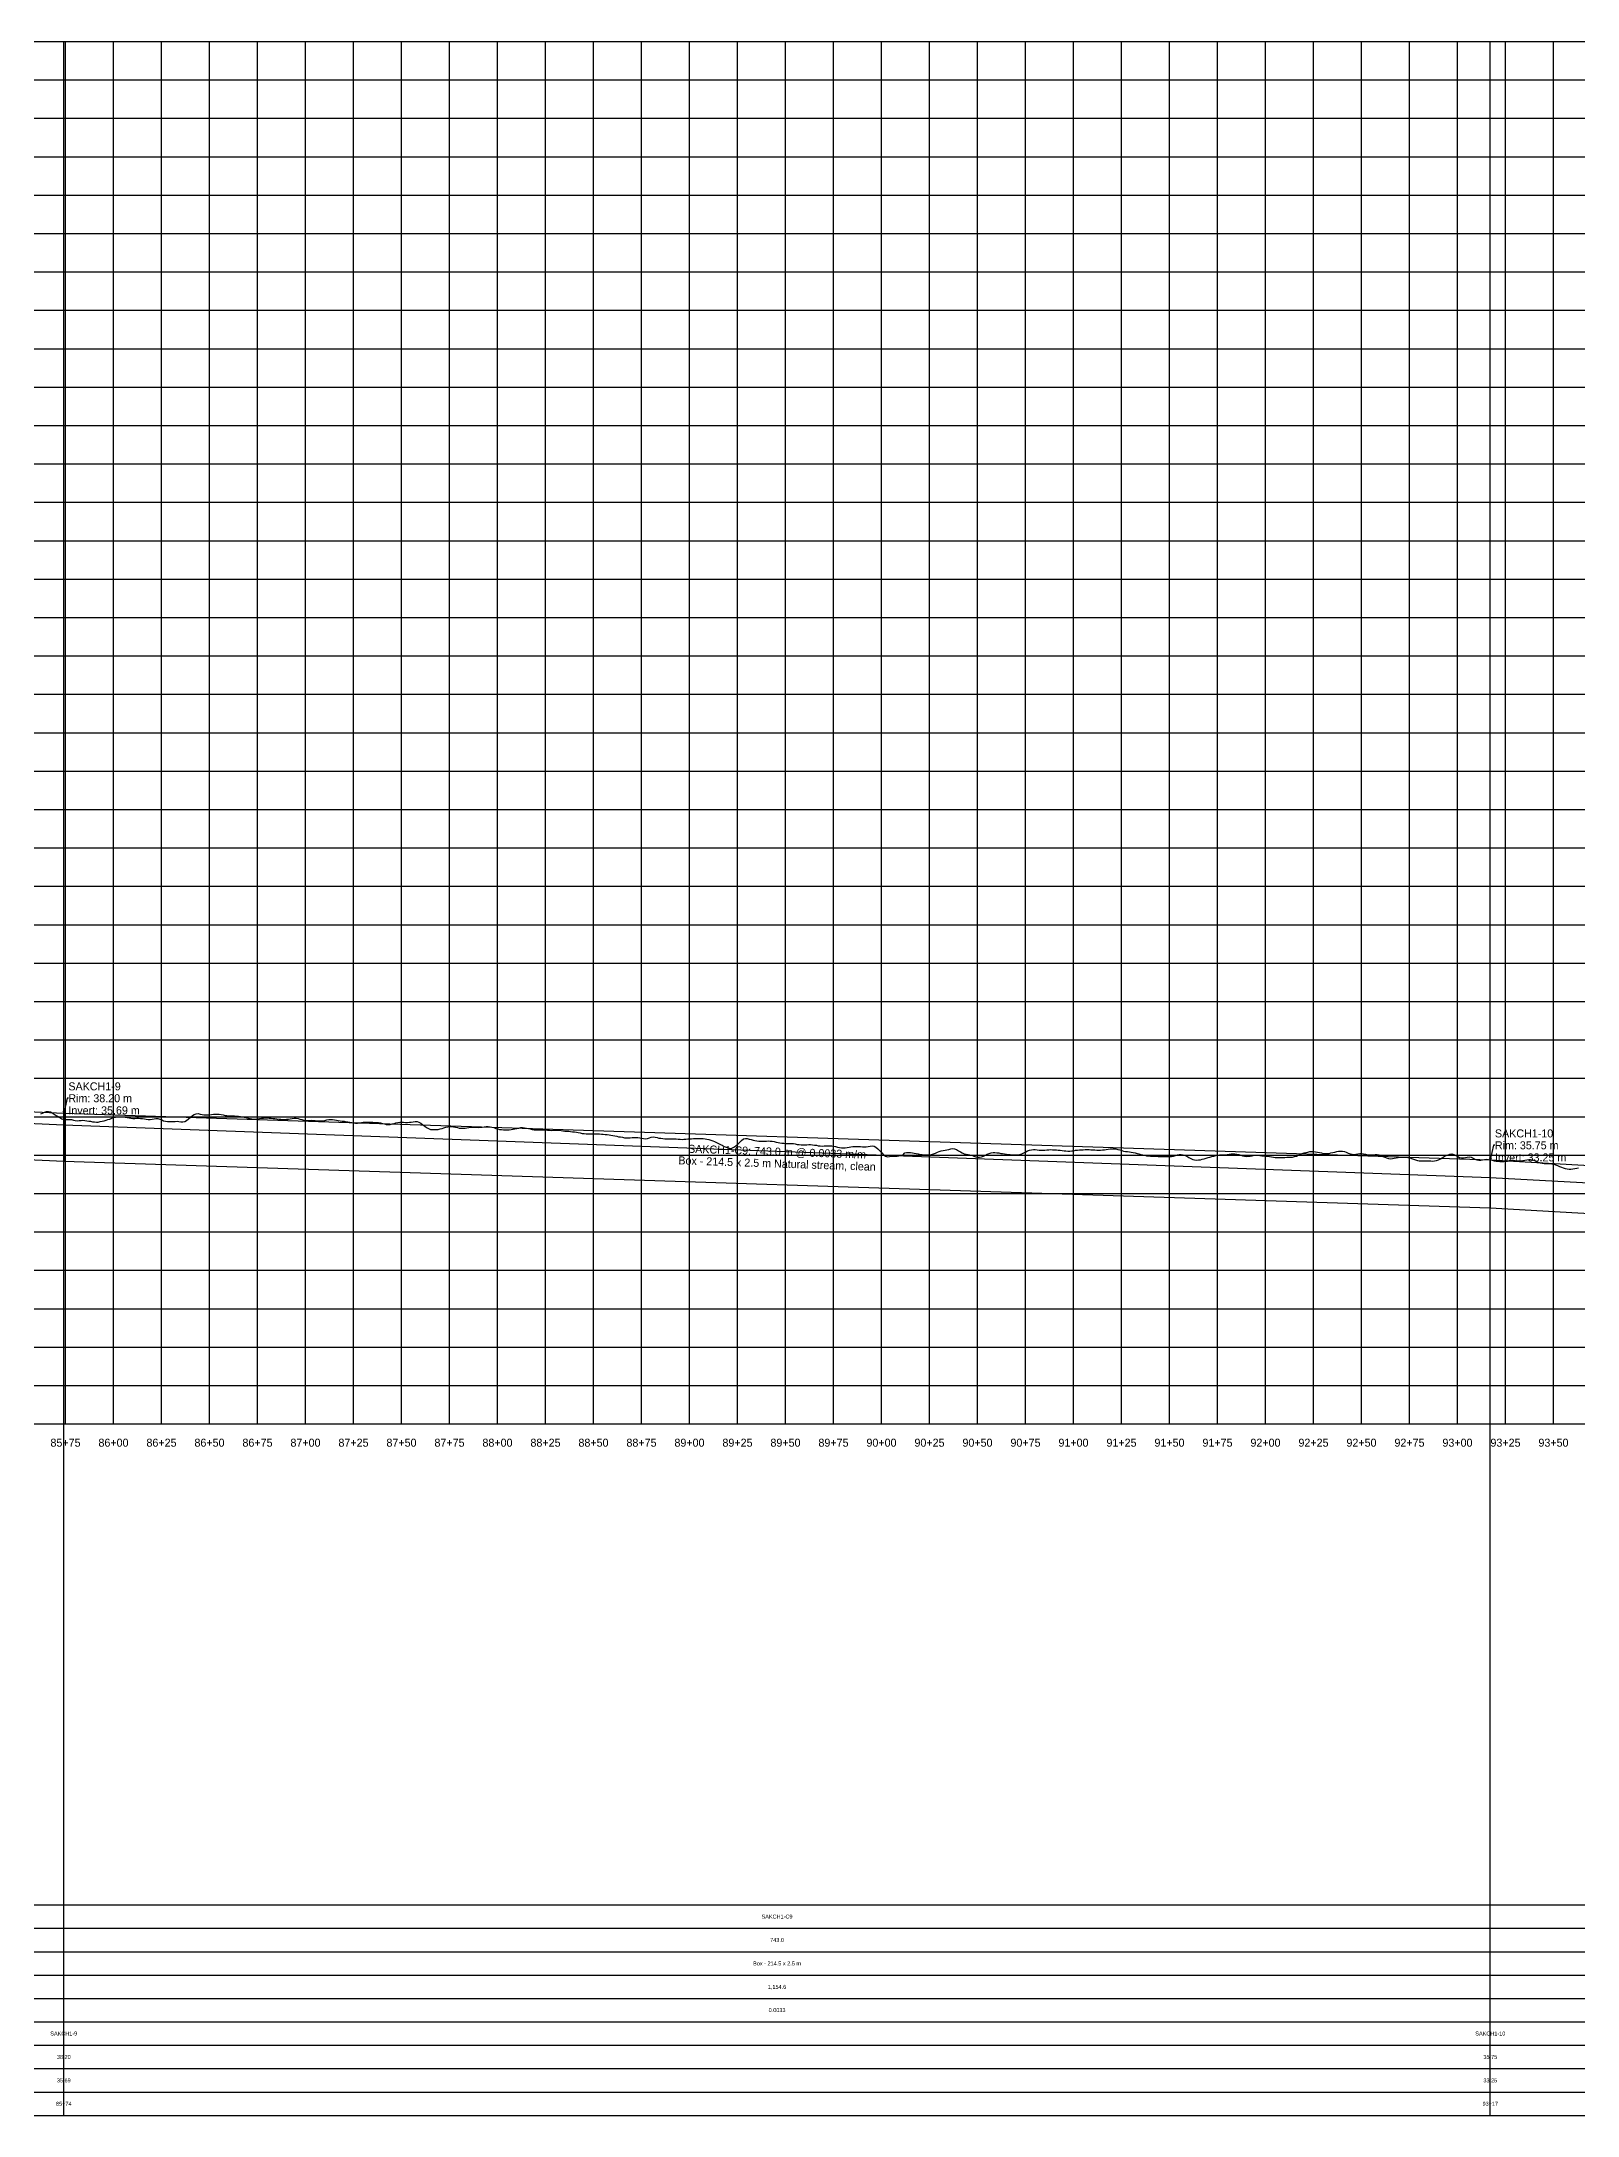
# Model space of a CAD drawing. Extents: x -64 to 12506, y -140 to 942.
# Drawn here: x 8562 to 9363, y -140 to 940 of the extents above; entities that cross this region are included whole.
import ezdxf
from ezdxf.enums import TextEntityAlignment as Align

# ---------------------------------------------------------------- set-up
doc = ezdxf.new("R2010")
doc.units = 0
for name, color, linetype in [('Annotation', 7, 'Continuous'), ('Annotation_Table', 254, 'Continuous'), ('Crown', 7, 'Continuous'), ('Grid', 254, 'Continuous'), ('Grid_Text', 7, 'Continuous'), ('Ground_Elevation', 3, 'Continuous'), ('Hydraulic_Grade', 5, 'Continuous'), ('Invert', 7, 'Continuous'), ('Structure', 7, 'Continuous')]:
    doc.layers.add(name, color=color, linetype=linetype)

msp = doc.modelspace()

# ---------------------------------------------------------------- linework, layer by layer
at = {"layer": 'Annotation', "color": 0}
for points in [[(8576.5, 389.6), (8575.8, 389.6), (8574.1, 381.9)], [(9319.5, 365.1), (9318.8, 365.1), (9317.1, 357.5)]]:
    msp.add_lwpolyline(points, dxfattribs=at)
for points in [[(8574.1, 381.9), (8573.9, 382.9), (8574.6, 382.8)], [(9317.1, 357.5), (9316.9, 358.5), (9317.6, 358.3)]]:
    msp.add_lwpolyline(points, close=True, dxfattribs=at)
at = {"layer": 'Annotation_Table', "color": 254}
for points in [[(8574.1, -140.2), (8574.1, 940)], [(9317.1, -140.2), (9317.1, 940)], [(-25, -30.5), (12475, -30.5)], [(-25, -42.7), (12475, -42.7)], [(-25, -54.9), (12475, -54.9)], [(-25, -67.1), (12475, -67.1)], [(-25, -79.2), (12475, -79.2)], [(-25, -91.4), (12475, -91.4)], [(-25, -103.6), (12475, -103.6)], [(-25, -115.8), (12475, -115.8)], [(-25, -128), (12475, -128)], [(-25, -140.2), (12475, -140.2)]]:
    msp.add_lwpolyline(points, dxfattribs=at)
at = {"layer": 'Crown', "color": 0}
for points in [[(7461.1, 433.1), (8574.1, 381.9)], [(8574.1, 381.9), (8574.1, 381.9)], [(8574.1, 381.9), (9317.1, 357.5)], [(9317.1, 357.5), (9317.1, 357.5)], [(9317.1, 357.5), (10403.8, 295.6)]]:
    msp.add_lwpolyline(points, dxfattribs=at)
at = {"layer": 'Grid', "color": 254}
for points in [[(-25, 940), (12475, 940)], [(8575, 220), (8575, 940)], [(8600, 220), (8600, 940)], [(8625, 220), (8625, 940)], [(8650, 220), (8650, 940)], [(8675, 220), (8675, 940)], [(8700, 220), (8700, 940)], [(8725, 220), (8725, 940)], [(8750, 220), (8750, 940)], [(8775, 220), (8775, 940)], [(8800, 220), (8800, 940)], [(8825, 220), (8825, 940)], [(8850, 220), (8850, 940)], [(8875, 220), (8875, 940)], [(8900, 220), (8900, 940)], [(8925, 220), (8925, 940)], [(8950, 220), (8950, 940)], [(8975, 220), (8975, 940)], [(9000, 220), (9000, 940)], [(9025, 220), (9025, 940)], [(9050, 220), (9050, 940)], [(9075, 220), (9075, 940)], [(9100, 220), (9100, 940)], [(9125, 220), (9125, 940)], [(9150, 220), (9150, 940)], [(9175, 220), (9175, 940)], [(9200, 220), (9200, 940)], [(9225, 220), (9225, 940)], [(9250, 220), (9250, 940)], [(9275, 220), (9275, 940)], [(9300, 220), (9300, 940)], [(9325, 220), (9325, 940)], [(9350, 220), (9350, 940)], [(-25, 920), (12475, 920)], [(-25, 900), (12475, 900)], [(-25, 880), (12475, 880)], [(-25, 860), (12475, 860)], [(-25, 840), (12475, 840)], [(-25, 820), (12475, 820)], [(-25, 800), (12475, 800)], [(-25, 780), (12475, 780)], [(-25, 760), (12475, 760)], [(-25, 740), (12475, 740)], [(-25, 720), (12475, 720)], [(-25, 700), (12475, 700)], [(-25, 680), (12475, 680)], [(-25, 660), (12475, 660)], [(-25, 640), (12475, 640)], [(-25, 620), (12475, 620)], [(-25, 600), (12475, 600)], [(-25, 580), (12475, 580)], [(-25, 560), (12475, 560)], [(-25, 540), (12475, 540)], [(-25, 520), (12475, 520)], [(-25, 500), (12475, 500)], [(-25, 480), (12475, 480)], [(-25, 460), (12475, 460)], [(-25, 440), (12475, 440)], [(-25, 420), (12475, 420)], [(-25, 400), (12475, 400)], [(-25, 380), (12475, 380)], [(-25, 360), (12475, 360)], [(-25, 340), (12475, 340)], [(-25, 320), (12475, 320)], [(-25, 300), (12475, 300)], [(-25, 280), (12475, 280)], [(-25, 260), (12475, 260)], [(-25, 240), (12475, 240)], [(-25, 220), (12475, 220)]]:
    msp.add_lwpolyline(points, dxfattribs=at)
at = {"layer": 'Ground_Elevation', "color": 3}
msp.add_lwpolyline([(8562.1, 381.5), (8563.1, 381.9), (8564.1, 382.3), (8565.1, 382.7), (8566.1, 382.7), (8567.1, 382.5), (8568.1, 382), (8569.1, 381.4), (8570.1, 380.7), (8571.1, 380.1), (8572.1, 379.5), (8573.1, 378.9), (8574.1, 378.5), (8575.1, 378.5), (8576.1, 378.6), (8577.1, 378.6), (8578.1, 378.5), (8579.1, 378.2), (8580.1, 378), (8581.1, 377.9), (8582.1, 378), (8583.1, 378.1), (8584.1, 378.2), (8585.1, 378.1), (8586.1, 377.9), (8587.1, 377.7), (8588.1, 377.6), (8589.1, 377.4), (8590.1, 377.3), (8591.1, 377.1), (8592.1, 377.2), (8593.1, 377.5), (8594.1, 377.7), (8595.1, 377.9), (8596.1, 378.2), (8597.1, 378.5), (8598.1, 378.8), (8599.1, 379.2), (8600.1, 379.5), (8601.1, 379.8), (8602.1, 380), (8603.1, 380), (8604.1, 380), (8605.1, 379.9), (8606.1, 379.7), (8607.1, 379.5), (8608.1, 379.4), (8609.1, 379.3), (8610.1, 379.1), (8611.1, 379.1), (8612.1, 379.2), (8613.1, 379.2), (8614.1, 379.1), (8615.1, 379), (8616.1, 378.9), (8617.1, 378.7), (8618.1, 378.5), (8619.1, 378.5), (8620.1, 378.7), (8621.1, 378.9), (8622.1, 379.1), (8623.1, 379.1), (8624.1, 378.7), (8625.1, 378.3), (8626.1, 377.9), (8627.1, 377.6), (8628.1, 377.5), (8629.1, 377.5), (8630.1, 377.5), (8631.1, 377.5), (8632.1, 377.5), (8633.1, 377.6), (8634.1, 377.5), (8635.1, 377.4), (8636.1, 377.3), (8637.1, 377.5), (8638.1, 378.1), (8639.1, 378.9), (8640.1, 379.8), (8641.1, 380.6), (8642.1, 381.2), (8643.1, 381.5), (8644.1, 381.6), (8645.1, 381.4), (8646.1, 381.2), (8647.1, 381), (8648.1, 380.9), (8649.1, 380.9), (8650.1, 380.9), (8651.1, 381.1), (8652.1, 381.3), (8653.1, 381.4), (8654.1, 381.4), (8655.1, 381.3), (8656.1, 381.1), (8657.1, 380.9), (8658.1, 380.7), (8659.1, 380.6), (8660.1, 380.5), (8661.1, 380.5), (8662.1, 380.5), (8663.1, 380.4), (8664.1, 380.3), (8665.1, 380.3), (8666.1, 380.1), (8667.1, 380), (8668.1, 379.8), (8669.1, 379.5), (8670.1, 379.3), (8671.1, 379.1), (8672.1, 378.9), (8673.1, 378.8), (8674.1, 378.8), (8675.1, 378.9), (8676.1, 379.1), (8677.1, 379.2), (8678.1, 379.3), (8679.1, 379.4), (8680.1, 379.4), (8681.1, 379.3), (8682.1, 379.2), (8683.1, 379.1), (8684.1, 379.1), (8685.1, 378.9), (8686.1, 378.8), (8687.1, 378.7), (8688.1, 378.6), (8689.1, 378.6), (8690.1, 378.7), (8691.1, 378.7), (8692.1, 378.9), (8693.1, 379.1), (8694.1, 379.2), (8695.1, 379.3), (8696.1, 379.1), (8697.1, 378.8), (8698.1, 378.5), (8699.1, 378.2), (8700.1, 378.1), (8701.1, 378.1), (8702.1, 378.1), (8703.1, 378.2), (8704.1, 378.1), (8705.1, 378), (8706.1, 377.9), (8707.1, 377.8), (8708.1, 377.8), (8709.1, 377.9), (8710.1, 378.1), (8711.1, 378.3), (8712.1, 378.5), (8713.1, 378.6), (8714.1, 378.5), (8715.1, 378.4), (8716.1, 378.2), (8717.1, 378), (8718.1, 377.8), (8719.1, 377.7), (8720.1, 377.6), (8721.1, 377.4), (8722.1, 377.3), (8723.1, 377.1), (8724.1, 376.9), (8725.1, 376.8), (8726.1, 376.7), (8727.1, 376.7), (8728.1, 376.8), (8729.1, 376.9), (8730.1, 377.1), (8731.1, 377.2), (8732.1, 377.2), (8733.1, 377.2), (8734.1, 377.1), (8735.1, 377.1), (8736.1, 377), (8737.1, 377), (8738.1, 376.9), (8739.1, 376.8), (8740.1, 376.5), (8741.1, 376.3), (8742.1, 376), (8743.1, 376), (8744.1, 376), (8745.1, 376.2), (8746.1, 376.5), (8747.1, 376.8), (8748.1, 377), (8749.1, 377.2), (8750.1, 377.2), (8751.1, 377.1), (8752.1, 377), (8753.1, 377), (8754.1, 377.1), (8755.1, 377.2), (8756.1, 377.4), (8757.1, 377.5), (8758.1, 377.5), (8759.1, 377.1), (8760.1, 376.6), (8761.1, 375.8), (8762.1, 375), (8763.1, 374.3), (8764.1, 373.8), (8765.1, 373.4), (8766.1, 373.3), (8767.1, 373.3), (8768.1, 373.3), (8769.1, 373.4), (8770.1, 373.6), (8771.1, 373.9), (8772.1, 374.2), (8773.1, 374.5), (8774.1, 374.7), (8775.1, 374.9), (8776.1, 374.9), (8777.1, 374.7), (8778.1, 374.5), (8779.1, 374.3), (8780.1, 374.1), (8781.1, 374), (8782.1, 374.1), (8783.1, 374.1), (8784.1, 374.2), (8785.1, 374.4), (8786.1, 374.5), (8787.1, 374.5), (8788.1, 374.5), (8789.1, 374.5), (8790.1, 374.4), (8791.1, 374.5), (8792.1, 374.6), (8793.1, 374.7), (8794.1, 374.9), (8795.1, 374.9), (8796.1, 374.8), (8797.1, 374.6), (8798.1, 374.3), (8799.1, 373.9), (8800.1, 373.6), (8801.1, 373.4), (8802.1, 373.3), (8803.1, 373.2), (8804.1, 373.2), (8805.1, 373.2), (8806.1, 373.2), (8807.1, 373.4), (8808.1, 373.5), (8809.1, 373.7), (8810.1, 373.9), (8811.1, 374.1), (8812.1, 374.3), (8813.1, 374.3), (8814.1, 374.2), (8815.1, 374.1), (8816.1, 373.9), (8817.1, 373.7), (8818.1, 373.4), (8819.1, 373.2), (8820.1, 373.1), (8821.1, 373.1), (8822.1, 373.1), (8823.1, 373.2), (8824.1, 373.2), (8825.1, 373.1), (8826.1, 373), (8827.1, 372.9), (8828.1, 372.8), (8829.1, 372.9), (8830.1, 373), (8831.1, 373), (8832.1, 372.9), (8833.1, 372.8), (8834.1, 372.6), (8835.1, 372.5), (8836.1, 372.4), (8837.1, 372.4), (8838.1, 372.3), (8839.1, 372.2), (8840.1, 372.1), (8841.1, 372), (8842.1, 371.8), (8843.1, 371.6), (8844.1, 371.3), (8845.1, 371.2), (8846.1, 371.1), (8847.1, 371.1), (8848.1, 371.1), (8849.1, 371.1), (8850.1, 371.1), (8851.1, 371.1), (8852.1, 371), (8853.1, 371), (8854.1, 370.9), (8855.1, 370.9), (8856.1, 370.8), (8857.1, 370.7), (8858.1, 370.5), (8859.1, 370.4), (8860.1, 370.2), (8861.1, 370), (8862.1, 369.8), (8863.1, 369.6), (8864.1, 369.6), (8865.1, 369.3), (8866.1, 369), (8867.1, 369), (8868.1, 369), (8869.1, 369), (8870.1, 369.1), (8871.1, 369.1), (8872.1, 369.1), (8873.1, 369.1), (8874.1, 369), (8875.1, 368.9), (8876.1, 368.7), (8877.1, 368.5), (8878.1, 368.6), (8879.1, 369), (8880.1, 369.3), (8881.1, 369.5), (8882.1, 369.4), (8883.1, 369.1), (8884.1, 368.9), (8885.1, 368.8), (8886.1, 368.7), (8887.1, 368.5), (8888.1, 368.4), (8889.1, 368.4), (8890.1, 368.4), (8891.1, 368.4), (8892.1, 368.4), (8893.1, 368.4), (8894.1, 368.3), (8895.1, 368.3), (8896.1, 368.2), (8897.1, 368.3), (8898.1, 368.3), (8899.1, 368.4), (8900.1, 368.4), (8901.1, 368.5), (8902.1, 368.6), (8903.1, 368.7), (8904.1, 368.7), (8905.1, 368.7), (8906.1, 368.6), (8907.1, 368.6), (8908.1, 368.5), (8909.1, 368.3), (8910.1, 368.1), (8911.1, 367.8), (8912.1, 367.4), (8913.1, 367), (8914.1, 366.5), (8915.1, 366.1), (8916.1, 365.6), (8917.1, 365.1), (8918.1, 364.5), (8919.1, 364.1), (8920.1, 363.7), (8921.1, 363.5), (8922.1, 363.6), (8923.1, 364.1), (8924.1, 364.8), (8925.1, 365.7), (8926.1, 366.6), (8927.1, 367.6), (8928.1, 368.4), (8929.1, 368.7), (8930.1, 368.6), (8931.1, 368.3), (8932.1, 368.1), (8933.1, 367.8), (8934.1, 367.6), (8935.1, 367.4), (8936.1, 367.2), (8937.1, 367.2), (8938.1, 367.2), (8939.1, 367.3), (8940.1, 367.3), (8941.1, 367.4), (8942.1, 367.3), (8943.1, 367.2), (8944.1, 367), (8945.1, 366.8), (8946.1, 366.6), (8947.1, 366.4), (8948.1, 366.3), (8949.1, 366.2), (8950.1, 366.1), (8951.1, 366.1), (8952.1, 366.1), (8953.1, 366.1), (8954.1, 366), (8955.1, 365.8), (8956.1, 365.6), (8957.1, 365.5), (8958.1, 365.3), (8959.1, 365.3), (8960.1, 365.3), (8961.1, 365.4), (8962.1, 365.5), (8963.1, 365.5), (8964.1, 365.4), (8965.1, 365.2), (8966.1, 365.1), (8967.1, 364.9), (8968.1, 364.8), (8969.1, 364.7), (8970.1, 364.8), (8971.1, 364.9), (8972.1, 364.9), (8973.1, 364.9), (8974.1, 364.8), (8975.1, 364.7), (8976.1, 364.4), (8977.1, 364.1), (8978.1, 363.9), (8979.1, 363.8), (8980.1, 363.8), (8981.1, 363.8), (8982.1, 364), (8983.1, 364.2), (8984.1, 364.3), (8985.1, 364.4), (8986.1, 364.4), (8987.1, 364.4), (8988.1, 364.4), (8989.1, 364.4), (8990.1, 364.3), (8991.1, 364.3), (8992.1, 364.3), (8993.1, 364.5), (8994.1, 364.7), (8995.1, 364.9), (8996.1, 364.7), (8997.1, 364.1), (8998.1, 363.2), (8999.1, 362.2), (9000.1, 361.1), (9001.1, 360.1), (9002.1, 359.4), (9003.1, 359.1), (9004.1, 359.3), (9005.1, 359.5), (9006.1, 359.5), (9007.1, 359.5), (9008.1, 359.5), (9009.1, 359.6), (9010.1, 360), (9011.1, 360), (9012.1, 361.1), (9013.1, 361.3), (9014.1, 361.3), (9015.1, 361.3), (9016.1, 361.2), (9017.1, 361), (9018.1, 360.8), (9019.1, 360.6), (9020.1, 360.4), (9021.1, 360.3), (9022.1, 360.1), (9023.1, 360.1), (9024.1, 360.1), (9025.1, 360.2), (9026.1, 360.4), (9027.1, 360.7), (9028.1, 361), (9029.1, 361.5), (9030.1, 361.9), (9031.1, 362.2), (9032.1, 362.4), (9033.1, 362.5), (9034.1, 362.8), (9035.1, 363), (9036.1, 363.3), (9037.1, 363.4), (9038.1, 363.2), (9039.1, 362.9), (9040.1, 362.3), (9041.1, 361.7), (9042.1, 361.1), (9043.1, 360.7), (9044.1, 360.5), (9045.1, 360.3), (9046.1, 360.1), (9047.1, 359.9), (9048.1, 359.5), (9049.1, 359.1), (9050.1, 358.9), (9051.1, 358.9), (9052.1, 359.1), (9053.1, 359.5), (9054.1, 360), (9055.1, 360.5), (9056.1, 360.9), (9057.1, 361.1), (9058.1, 361.3), (9059.1, 361.3), (9060.1, 361.2), (9061.1, 361.1), (9062.1, 360.9), (9063.1, 360.8), (9064.1, 360.6), (9065.1, 360.5), (9066.1, 360.4), (9067.1, 360.3), (9068.1, 360.2), (9069.1, 360.1), (9070.1, 360.1), (9071.1, 360.1), (9072.1, 360.3), (9073.1, 360.7), (9074.1, 361.2), (9075.1, 361.7), (9076.1, 362.2), (9077.1, 362.6), (9078.1, 362.8), (9079.1, 362.9), (9080.1, 362.9), (9081.1, 362.8), (9082.1, 362.6), (9083.1, 362.6), (9084.1, 362.6), (9085.1, 362.6), (9086.1, 362.7), (9087.1, 362.8), (9088.1, 362.9), (9089.1, 362.8), (9090.1, 362.8), (9091.1, 362.7), (9092.1, 362.6), (9093.1, 362.5), (9094.1, 362.4), (9095.1, 362.3), (9096.1, 362.2), (9097.1, 362.1), (9098.1, 362.1), (9099.1, 362.2), (9100.1, 362.3), (9101.1, 362.5), (9102.1, 362.6), (9103.1, 362.7), (9104.1, 362.8), (9105.1, 362.8), (9106.1, 362.9), (9107.1, 362.9), (9108.1, 362.9), (9109.1, 362.8), (9110.1, 362.8), (9111.1, 362.7), (9112.1, 362.6), (9113.1, 362.6), (9114.1, 362.6), (9115.1, 362.7), (9116.1, 362.8), (9117.1, 363), (9118.1, 363.1), (9119.1, 363.2), (9120.1, 363.3), (9121.1, 363.3), (9122.1, 363.2), (9123.1, 363), (9124.1, 362.7), (9125.1, 362.4), (9126.1, 362.1), (9127.1, 361.9), (9128.1, 361.8), (9129.1, 361.7), (9130.1, 361.5), (9131.1, 361.4), (9132.1, 361.2), (9133.1, 360.9), (9134.1, 360.6), (9135.1, 360.3), (9136.1, 360.1), (9137.1, 359.9), (9138.1, 359.7), (9139.1, 359.6), (9140.1, 359.5), (9141.1, 359.5), (9142.1, 359.4), (9143.1, 359.4), (9144.1, 359.3), (9145.1, 359.2), (9146.1, 359.2), (9147.1, 359.2), (9148.1, 359.2), (9149.1, 359.2), (9150.1, 359.2), (9151.1, 359.3), (9152.1, 359.5), (9153.1, 359.8), (9154.1, 360.1), (9155.1, 360.3), (9156.1, 360.3), (9157.1, 360.2), (9158.1, 359.9), (9159.1, 359.4), (9160.1, 358.8), (9161.1, 358.2), (9162.1, 357.7), (9163.1, 357.5), (9164.1, 357.4), (9165.1, 357.5), (9166.1, 357.6), (9167.1, 357.9), (9168.1, 358.1), (9169.1, 358.4), (9170.1, 358.7), (9171.1, 359), (9172.1, 359.3), (9173.1, 359.5), (9174.1, 359.8), (9175.1, 360), (9176.1, 360.1), (9177.1, 360.1), (9178.1, 360.1), (9179.1, 360.1), (9180.1, 360.3), (9181.1, 360.5), (9182.1, 360.6), (9183.1, 360.7), (9184.1, 360.7), (9185.1, 360.5), (9186.1, 360.3), (9187.1, 360), (9188.1, 359.7), (9189.1, 359.4), (9190.1, 359.3), (9191.1, 359.4), (9192.1, 359.5), (9193.1, 359.7), (9194.1, 359.9), (9195.1, 360), (9196.1, 359.9), (9197.1, 359.8), (9198.1, 359.7), (9199.1, 359.6), (9200.1, 359.5), (9201.1, 359.4), (9202.1, 359.2), (9203.1, 359.1), (9204.1, 359), (9205.1, 358.8), (9206.1, 358.7), (9207.1, 358.7), (9208.1, 358.7), (9209.1, 358.7), (9210.1, 358.8), (9211.1, 358.9), (9212.1, 359), (9213.1, 359), (9214.1, 359), (9215.1, 359.2), (9216.1, 359.5), (9217.1, 359.9), (9218.1, 360.4), (9219.1, 360.8), (9220.1, 361.2), (9221.1, 361.4), (9222.1, 361.6), (9223.1, 361.8), (9224.1, 361.8), (9225.1, 361.8), (9226.1, 361.7), (9227.1, 361.6), (9228.1, 361.4), (9229.1, 361.1), (9230.1, 360.9), (9231.1, 360.8), (9232.1, 360.8), (9233.1, 360.9), (9234.1, 361.1), (9235.1, 361.3), (9236.1, 361.6), (9237.1, 361.8), (9238.1, 362), (9239.1, 362.1), (9240.1, 362), (9241.1, 361.8), (9242.1, 361.5), (9243.1, 361), (9244.1, 360.7), (9245.1, 360.5), (9246.1, 360.4), (9247.1, 360.5), (9248.1, 360.7), (9249.1, 360.9), (9250.1, 360.9), (9251.1, 360.7), (9252.1, 360.5), (9253.1, 360.2), (9254.1, 360.1), (9255.1, 360.1), (9256.1, 360.1), (9257.1, 360.3), (9258.1, 360.3), (9259.1, 360.1), (9260.1, 359.7), (9261.1, 359.3), (9262.1, 358.9), (9263.1, 358.5), (9264.1, 358.2), (9265.1, 358.1), (9266.1, 358.2), (9267.1, 358.4), (9268.1, 358.6), (9269.1, 358.8), (9270.1, 358.9), (9271.1, 359), (9272.1, 359), (9273.1, 359), (9274.1, 358.8), (9275.1, 358.6), (9276.1, 358.2), (9277.1, 357.8), (9278.1, 357.5), (9279.1, 357.2), (9280.1, 357.1), (9281.1, 357), (9282.1, 357), (9283.1, 357), (9284.1, 357), (9285.1, 357), (9286.1, 357), (9287.1, 356.9), (9288.1, 357), (9289.1, 357.2), (9290.1, 357.5), (9291.1, 358), (9292.1, 358.6), (9293.1, 359.2), (9294.1, 359.8), (9295.1, 360.2), (9296.1, 360.5), (9297.1, 360.6), (9298.1, 360.3), (9299.1, 359.8), (9300.1, 359.2), (9301.1, 358.8), (9302.1, 358.5), (9303.1, 358.5), (9304.1, 358.8), (9305.1, 359), (9306.1, 359.1), (9307.1, 358.9), (9308.1, 358.4), (9309.1, 357.9), (9310.1, 357.5), (9311.1, 357.3), (9312.1, 357.4), (9313.1, 357.5), (9314.1, 357.7), (9315.1, 357.8), (9316.1, 357.7), (9317.1, 357.5), (9318.1, 357.3), (9319.1, 357.1), (9320.1, 356.9), (9321.1, 356.8), (9322.1, 356.7), (9323.1, 356.7), (9324.1, 356.7), (9325.1, 356.8), (9326.1, 356.9), (9327.1, 357.2), (9328.1, 357.4), (9329.1, 357.4), (9330.1, 357.2), (9331.1, 357.1), (9332.1, 357), (9333.1, 357.1), (9334.1, 357.2), (9335.1, 357.4), (9336.1, 357.5), (9337.1, 357.7), (9338.1, 357.7), (9339.1, 357.5), (9340.1, 357.2), (9341.1, 356.7), (9342.1, 356.3), (9343.1, 356), (9344.1, 355.8), (9345.1, 355.7), (9346.1, 355.7), (9347.1, 355.7), (9348.1, 355.6), (9349.1, 355.5), (9350.1, 355.2), (9351.1, 354.9), (9352.1, 354.5), (9353.1, 354.1), (9354.1, 353.8), (9355.1, 353.4), (9356.1, 353.1), (9357.1, 352.8), (9358.1, 352.7), (9359.1, 352.7), (9360.1, 352.8), (9361.1, 353), (9362.1, 353.2), (9363.1, 353.3)], dxfattribs=at)
at = {"layer": 'Hydraulic_Grade', "color": 5}
for points in [[(7461.1, 426.8), (8574.1, 375.7)], [(8574.1, 375.7), (8574.1, 375.7)], [(8574.1, 375.7), (9317.1, 348.3)], [(9317.1, 348.3), (9317.1, 348.3)], [(9317.1, 348.3), (10403.8, 289.4)]]:
    msp.add_lwpolyline(points, dxfattribs=at)
at = {"layer": 'Invert', "color": 0}
for points in [[(7461.1, 408.1), (8574.1, 356.9)], [(8574.1, 356.9), (8574.1, 356.9)], [(8574.1, 356.9), (9317.1, 332.5)], [(9317.1, 332.5), (9317.1, 332.5)], [(9317.1, 332.5), (10403.8, 270.6)]]:
    msp.add_lwpolyline(points, dxfattribs=at)
at = {"layer": 'Structure', "color": 0}
for points in [[(8574.1, 381.9), (8574.1, 356.9)], [(8574.1, 381.9), (8574.1, 356.9)], [(9317.1, 357.5), (9317.1, 332.5)], [(9317.1, 357.5), (9317.1, 332.5)]]:
    msp.add_lwpolyline(points, dxfattribs=at)

# ---------------------------------------------------------------- texts
at = {"layer": 'Annotation', "color": 0}
for s, height, p in [('SAKCH1-9', 4.17, (8576.5, 395.8)), ('Rim: 38.20 m', 4.167, (8576.5, 389.6)), ('Invert: 35.69 m', 4.167, (8576.5, 383.3)), ('SAKCH1-10', 4.17, (9319.5, 371.3)), ('Rim: 35.75 m', 4.167, (9319.5, 365.1)), ('Invert: 33.25 m', 4.167, (9319.5, 358.8))]:
    msp.add_text(s, height=height, dxfattribs=at).set_placement(p, align=Align.MIDDLE_LEFT)
for s, p in [('Box - 214.5 x 2.5 m Natural stream, clean', (8945.6, 355.6)), ('SAKCH1-C9: 743.0 m @ 0.0033 m/m', (8945.6, 361.8))]:
    msp.add_text(s, height=4.167, rotation=358.1129, dxfattribs=at).set_placement(p, align=Align.MIDDLE_CENTER)
at = {"layer": 'Annotation_Table', "color": 0}
for s, height, p in [('SAKCH1-C9', 2.08, (8945.6, -36.6)), ('743.0', 2.08, (8945.6, -48.8)), ('Box - 214.5 x 2.5 m', 2.083, (8945.6, -61)), ('1,154.6', 2.08, (8945.6, -73.2)), ('0.0033', 2.08, (8945.6, -85.3)), ('SAKCH1-9', 2.08, (8574.1, -97.5)), ('SAKCH1-10', 2.08, (9317.1, -97.5)), ('38.20', 2.08, (8574.1, -109.7)), ('35.75', 2.08, (9317.1, -109.7)), ('35.69', 2.08, (8574.1, -121.9)), ('33.25', 2.08, (9317.1, -121.9)), ('85+74', 2.08, (8574.1, -134.1)), ('93+17', 2.08, (9317.1, -134.1))]:
    msp.add_text(s, height=height, dxfattribs=at).set_placement(p, align=Align.MIDDLE_CENTER)
at = {"layer": 'Grid_Text', "color": 0}
for s, p in [('85+75', (8575, 212.3)), ('86+00', (8600, 212.3)), ('86+25', (8625, 212.3)), ('86+50', (8650, 212.3)), ('86+75', (8675, 212.3)), ('87+00', (8700, 212.3)), ('87+25', (8725, 212.3)), ('87+50', (8750, 212.3)), ('87+75', (8775, 212.3)), ('88+00', (8800, 212.3)), ('88+25', (8825, 212.3)), ('88+50', (8850, 212.3)), ('88+75', (8875, 212.3)), ('89+00', (8900, 212.3)), ('89+25', (8925, 212.3)), ('89+50', (8950, 212.3)), ('89+75', (8975, 212.3)), ('90+00', (9000, 212.3)), ('90+25', (9025, 212.3)), ('90+50', (9050, 212.3)), ('90+75', (9075, 212.3)), ('91+00', (9100, 212.3)), ('91+25', (9125, 212.3)), ('91+50', (9150, 212.3)), ('91+75', (9175, 212.3)), ('92+00', (9200, 212.3)), ('92+25', (9225, 212.3)), ('92+50', (9250, 212.3)), ('92+75', (9275, 212.3)), ('93+00', (9300, 212.3)), ('93+25', (9325, 212.3)), ('93+50', (9350, 212.3))]:
    msp.add_text(s, height=4.17, dxfattribs=at).set_placement(p, align=Align.TOP_CENTER)

doc.saveas('drawing.dxf')
